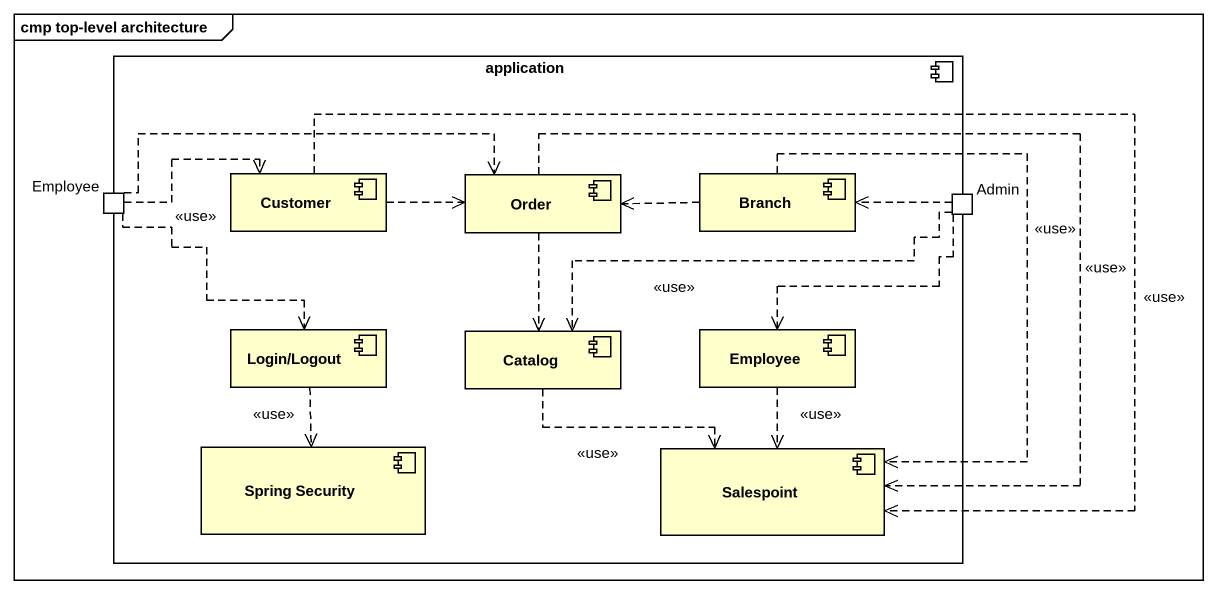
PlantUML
@startuml
mainframe cmp top-level architecture
component application {
  component Customer
  component Order
  component Branch
  port Employee
  port Admin
  component "Login/Logout" as Login_Logout
  component Catalog
  component "Employee" as Employee_2
  component "Spring Security" as Spring_Security
  component Salespoint
}
Customer .right.> Order
Customer ..> Salespoint : <<use>>
Order ..> Catalog : <<use>>
Order ..> Salespoint : <<use>>
Branch .left.> Order
Branch ..> Salespoint : <<use>>
Employee .right.> Customer
Employee .right.> Order
Employee ..> Login_Logout : <<use>>
Admin .left.> Branch
Admin .left.> Catalog
Admin ..> Employee_2
Login_Logout ..> Spring_Security : <<use>>
Catalog .right.> Salespoint : <<use>>
Employee_2 ..> Salespoint : <<use>>
@enduml
